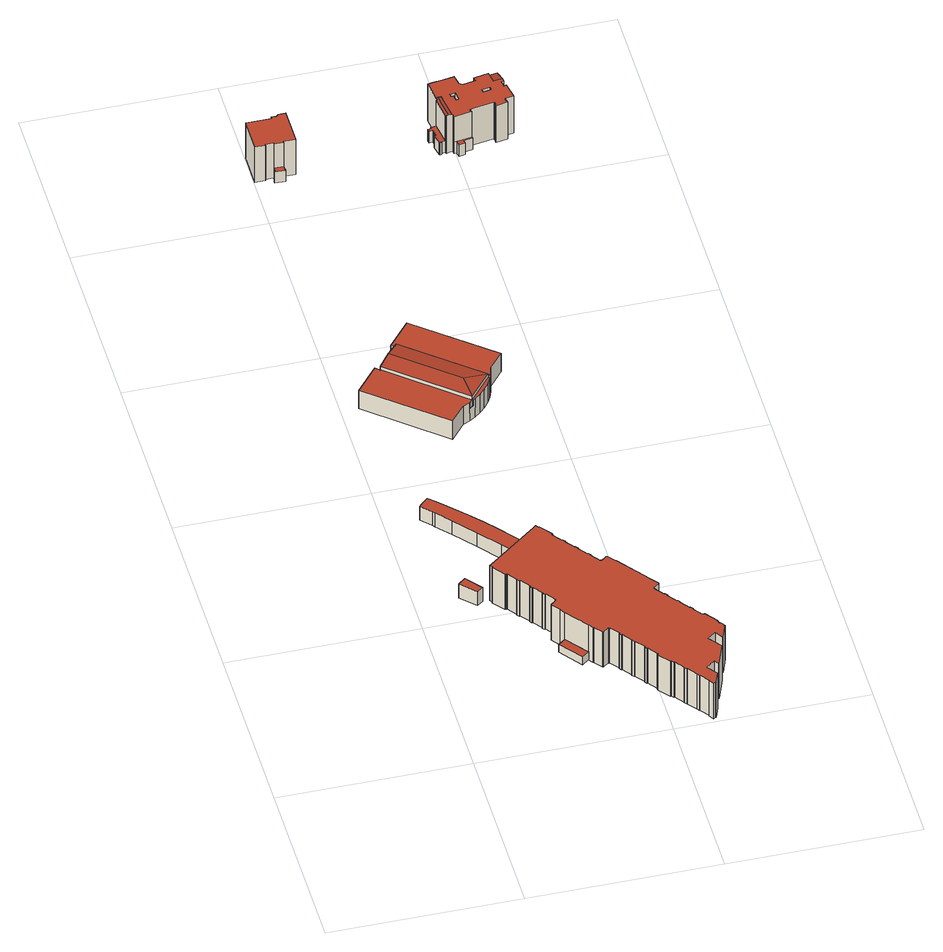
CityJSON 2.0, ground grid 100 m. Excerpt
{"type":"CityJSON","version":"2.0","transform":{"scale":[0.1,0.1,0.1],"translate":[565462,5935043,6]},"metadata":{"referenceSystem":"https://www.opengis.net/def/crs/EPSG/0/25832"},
"CityObjects":{
"building1":{"type":"Building","attributes":{"Gemeindeschluessel":"02000000","Geometrietyp2DReferenz":"3000","function":"31001_2600","roofType":"1000","measuredHeight":9,"storeysAboveGround":1},"geometry":[{"type":"MultiSurface","lod":"2","boundaries":[[[0,1,2,3,4]],[[5,6,7,8,9]],[[9,8,1,0]],[[8,7,2,1]],[[7,6,3,2]],[[6,5,4,3]],[[5,9,0,4]]],"semantics":{"surfaces":[{"type":"GroundSurface"},{"type":"RoofSurface"},{"type":"WallSurface"}],"values":[0,1,2,2,2,2,2]}}]},
"building2":{"type":"Building","attributes":{"Gemeindeschluessel":"02000000","Geometrietyp2DReferenz":"3000","function":"51009_1610","roofType":"1000","measuredHeight":9},"geometry":[{"type":"MultiSurface","lod":"2","boundaries":[[[10,11,12,13,14,15,16,17,18,19,20,21,22,23,24,25,26,27]],[[28,29,30,31,32,33,34,35,36,37,38,39,40,41,42,43,44,45]],[[45,44,11,10]],[[44,43,12,11]],[[43,42,13,12]],[[42,41,14,13]],[[41,40,15,14]],[[40,39,16,15]],[[39,38,17,16]],[[38,37,18,17]],[[37,36,19,18]],[[36,35,20,19]],[[35,34,21,20]],[[34,33,22,21]],[[33,32,23,22]],[[32,31,24,23]],[[31,30,25,24]],[[30,29,26,25]],[[29,28,27,26]],[[28,45,10,27]]],"semantics":{"surfaces":[{"type":"GroundSurface"},{"type":"RoofSurface"},{"type":"WallSurface"}],"values":[0,1,2,2,2,2,2,2,2,2,2,2,2,2,2,2,2,2,2,2]}}]},
"building3":{"type":"Building","attributes":{"Gemeindeschluessel":"02000000","Geometrietyp2DReferenz":"3000","function":"51009_1610","roofType":"1000","measuredHeight":5.03},"geometry":[{"type":"MultiSurface","lod":"2","boundaries":[[[46,47,48,49]],[[50,51,52,53]],[[50,49,48,51]],[[51,48,47,52]],[[52,47,46,53]],[[53,46,49,50]]],"semantics":{"surfaces":[{"type":"RoofSurface"},{"type":"GroundSurface"},{"type":"WallSurface"}],"values":[0,1,2,2,2,2]}}]},
"building4":{"type":"Building","attributes":{"Gemeindeschluessel":"02000000","Geometrietyp2DReferenz":"3000","function":"31001_3091","roofType":"1000","measuredHeight":23.09,"storeysAboveGround":2},"geometry":[{"type":"MultiSurface","lod":"2","boundaries":[[[54,55,56,57,58,59,60,61,62,63,64,65,66,67,68,69,70,71,72,73,74,75,76,77,78,79,80,81,82,83,84,85,86,87,88,89,90,91,92,93,94,95,96,97,98,99,100,101,102,103,104,105,106,107,108,109,110,111,112,113,114,115,116,117,118,119,120,121,122,123,124,125,126,127,128,129,130,131,132,133,134,135,136,137,138,139,140,141,142,143,144,145,146,147,148,149,150,151,152,153,154,155,156,157,158,159,160,161,162,163,164,165,166,167,168,169,170,171,172,173,174,175,176,177,178,179,180,181,182,183,184,185,186,187,188,189,190,191,192,193,194,195,196,197,198,199,200,201,202,203]],[[204,205,206,207,208,209,210,211,212,213,214,215,216,217,218,219,220,221,222,223,224,225,226,227,228,229,230,231,232,233,234,235,236,237,238,239,240,241,242,243,244,245,246,247,248,249,250,251,252,253,254,255,256,257,258,259,260,261,262,263,264,265,266,267,268,269,270,271,272,273,274,275,276,277,278,279,280,281,282,283,284,285,286,287,288,289,290,291,292,293,294,295,296,297,298,299,300,301,302,303,304,305,306,307,308,309,310,311,312,313,314,315,316,317,318,319,320,321,322,323,324,325,326,327,328,329,330,331,332,333,334,335,336,337,338,339,340,341,342,343,344,345,346,347,348,349,350,351,352,353]],[[353,352,55,54]],[[352,351,56,55]],[[351,350,57,56]],[[350,349,58,57]],[[349,348,59,58]],[[348,347,60,59]],[[347,346,61,60]],[[346,345,62,61]],[[345,344,63,62]],[[344,343,64,63]],[[343,342,65,64]],[[342,341,66,65]],[[341,340,67,66]],[[340,339,68,67]],[[339,338,69,68]],[[338,337,70,69]],[[337,336,71,70]],[[336,335,72,71]],[[335,334,73,72]],[[334,333,74,73]],[[333,332,75,74]],[[332,331,76,75]],[[331,330,77,76]],[[330,329,78,77]],[[329,328,79,78]],[[328,327,80,79]],[[327,326,81,80]],[[326,325,82,81]],[[325,324,83,82]],[[324,323,84,83]],[[323,322,85,84]],[[322,321,86,85]],[[321,320,87,86]],[[320,319,88,87]],[[319,318,89,88]],[[318,317,90,89]],[[317,316,91,90]],[[316,315,92,91]],[[315,314,93,92]],[[314,313,94,93]],[[313,312,95,94]],[[312,311,96,95]],[[311,310,97,96]],[[310,309,98,97]],[[309,308,99,98]],[[308,307,100,99]],[[307,306,101,100]],[[306,305,102,101]],[[305,304,103,102]],[[304,303,104,103]],[[303,302,105,104]],[[302,301,106,105]],[[301,300,107,106]],[[300,299,108,107]],[[299,298,109,108]],[[298,297,110,109]],[[297,296,111,110]],[[296,295,112,111]],[[295,294,113,112]],[[294,293,114,113]],[[293,292,115,114]],[[292,291,116,115]],[[291,290,117,116]],[[290,289,118,117]],[[289,288,119,118]],[[288,287,120,119]],[[287,286,121,120]],[[286,285,122,121]],[[285,284,123,122]],[[284,283,124,123]],[[283,282,125,124]],[[282,281,126,125]],[[281,280,127,126]],[[280,279,128,127]],[[279,278,129,128]],[[278,277,130,129]],[[277,276,131,130]],[[276,275,132,131]],[[275,274,133,132]],[[274,273,134,133]],[[273,272,135,134]],[[272,271,136,135]],[[271,270,137,136]],[[270,269,138,137]],[[269,268,139,138]],[[268,267,140,139]],[[267,266,141,140]],[[266,265,142,141]],[[265,264,143,142]],[[264,263,144,143]],[[263,262,145,144]],[[262,261,146,145]],[[261,260,147,146]],[[260,259,148,147]],[[259,258,149,148]],[[258,257,150,149]],[[257,256,151,150]],[[256,255,152,151]],[[255,254,153,152]],[[254,253,154,153]],[[253,252,155,154]],[[252,251,156,155]],[[251,250,157,156]],[[250,249,158,157]],[[249,248,159,158]],[[248,247,160,159]],[[247,246,161,160]],[[246,245,162,161]],[[245,244,163,162]],[[244,243,164,163]],[[243,242,165,164]],[[242,241,166,165]],[[241,240,167,166]],[[240,239,168,167]],[[239,238,169,168]],[[238,237,170,169]],[[237,236,171,170]],[[236,235,172,171]],[[235,234,173,172]],[[234,233,174,173]],[[233,232,175,174]],[[232,231,176,175]],[[231,230,177,176]],[[230,229,178,177]],[[229,228,179,178]],[[228,227,180,179]],[[227,226,181,180]],[[226,225,182,181]],[[225,224,183,182]],[[224,223,184,183]],[[223,222,185,184]],[[222,221,186,185]],[[221,220,187,186]],[[220,219,188,187]],[[219,218,189,188]],[[218,217,190,189]],[[217,216,191,190]],[[216,215,192,191]],[[215,214,193,192]],[[214,213,194,193]],[[213,212,195,194]],[[212,211,196,195]],[[211,210,197,196]],[[210,209,198,197]],[[209,208,199,198]],[[208,207,200,199]],[[207,206,201,200]],[[206,205,202,201]],[[205,204,203,202]],[[204,353,54,203]]],"semantics":{"surfaces":[{"type":"GroundSurface"},{"type":"RoofSurface"},{"type":"WallSurface"}],"values":[0,1,2,2,2,2,2,2,2,2,2,2,2,2,2,2,2,2,2,2,2,2,2,2,2,2,2,2,2,2,2,2,2,2,2,2,2,2,2,2,2,2,2,2,2,2,2,2,2,2,2,2,2,2,2,2,2,2,2,2,2,2,2,2,2,2,2,2,2,2,2,2,2,2,2,2,2,2,2,2,2,2,2,2,2,2,2,2,2,2,2,2,2,2,2,2,2,2,2,2,2,2,2,2,2,2,2,2,2,2,2,2,2,2,2,2,2,2,2,2,2,2,2,2,2,2,2,2,2,2,2,2,2,2,2,2,2,2,2,2,2,2,2,2,2,2,2,2,2,2,2,2]}}]},
"building5":{"type":"Building","attributes":{"Gemeindeschluessel":"02000000","Geometrietyp2DReferenz":"3000","function":"31001_3020","roofType":"1000","measuredHeight":15.15,"storeysAboveGround":3},"geometry":[{"type":"MultiSurface","lod":"2","boundaries":[[[354,355,356,357]],[[355,358,359,360,361,356]],[[354,358,355]],[[362,363,364]],[[365,366,367,368]],[[369,370,371]],[[372,373,374,375]],[[370,376,377,371]],[[378,379,380,381]],[[381,380,382,383]],[[365,360,359,384,366]],[[366,384,385,367]],[[386,387,388,389]],[[363,390,391,364]],[[392,358,354,393]],[[394,395,396,397]],[[397,396,398,399]],[[386,389,400,394,397,399,401,378,381,383,372,375,402,403,404,405,406]],[[407,408,385,384,391,390,388,387]],[[403,402,409,410,357,356,361]],[[378,401,411,412,369,371,377,379]],[[408,407,406,405]],[[400,389,388,390,363,362,413,414]],[[411,401,399,398]],[[395,394,400,414]],[[407,387,386,406]],[[405,404,368,367,385,408]],[[358,392,413,362,364,391,384,359]],[[404,403,361,360,365,368]],[[376,370,369,412,393,354,357,410]],[[373,372,383,382]],[[409,402,375,374]],[[395,414,413,392,393,412,411,398,396]],[[409,374,373,382,380,379,377,376,410]]],"semantics":{"surfaces":[{"type":"RoofSurface"},{"type":"WallSurface"},{"type":"GroundSurface"}],"values":[0,0,0,0,0,0,1,1,1,1,1,1,1,1,1,1,1,2,0,1,1,1,1,1,1,1,1,1,1,1,1,1,0,0]}}]},
"building6":{"type":"Building","attributes":{"Gemeindeschluessel":"02000000","Geometrietyp2DReferenz":"3000","function":"51009_1610","roofType":"3500","measuredHeight":6.07},"geometry":[{"type":"MultiSurface","lod":"2","boundaries":[[[415,416,417,418,419]],[[420,416,415]],[[416,421,417]],[[420,422,423,421,416]],[[424,419,418,425]],[[426,423,422,427]],[[424,425,426,427]],[[426,425,418,417,421,423]],[[424,427,422,420,415,419]]],"semantics":{"surfaces":[{"type":"RoofSurface"},{"type":"WallSurface"},{"type":"GroundSurface"}],"values":[0,0,0,0,1,1,2,1,1]}}]},
"building7":{"type":"Building","attributes":{"Gemeindeschluessel":"02000000","Geometrietyp2DReferenz":"3000","function":"31001_1120","roofType":"1000","measuredHeight":23.14,"storeysAboveGround":5},"geometry":[{"type":"MultiSurface","lod":"2","boundaries":[[[428,429,430,431]],[[432,433,434,435]],[[435,434,429,428]],[[436,437,438,439]],[[439,438,440,441]],[[442,443,444,445]],[[446,447,448,449]],[[450,451,452,453]],[[453,452,454,455]],[[455,454,456,457]],[[457,456,458,459]],[[460,461,462,463]],[[464,436,439,441,460,463,465,466,432,435,428,431,442,445,450,453,455,457,459]],[[467,448,447,468,458,456,454,452,451,444,443,430,429,434,433]],[[458,468,464,459]],[[444,451,450,445]],[[461,460,441,440]],[[436,464,468,447,446,437]],[[466,465,469,449,448,467]],[[469,465,463,462]],[[467,433,432,466]],[[430,443,442,431]],[[469,462,461,440,438,437,446,449]]],"semantics":{"surfaces":[{"type":"WallSurface"},{"type":"GroundSurface"},{"type":"RoofSurface"}],"values":[0,0,0,0,0,0,0,0,0,0,0,0,1,2,0,0,0,0,0,0,0,0,2]}}]},
"building8":{"type":"Building","attributes":{"Gemeindeschluessel":"02000000","Geometrietyp2DReferenz":"3000","function":"31001_3020","roofType":"1000","measuredHeight":24.75,"storeysAboveGround":5},"geometry":[{"type":"MultiSurface","lod":"2","boundaries":[[[470,471,472,473,474,475]],[[476,477,478,479]],[[479,478,480,481]],[[482,483,484,485]],[[485,484,486,487]],[[487,486,488,489]],[[489,488,490,491]],[[491,490,492,493]],[[493,492,494,495]],[[495,494,496,497]],[[497,496,498,499]],[[499,498,500,501]],[[501,500,502,503]],[[504,505,506,507]],[[507,506,508,509]],[[509,508,510,511]],[[512,513,514,515]],[[516,517,518,519]],[[519,518,520,521]],[[521,520,522,523]],[[523,522,524,525]],[[526,527,528,529]],[[530,531,532,533]],[[533,532,534,535]],[[535,534,536,537]],[[537,536,538,539]],[[540,541,542,543]],[[543,542,544,545]],[[475,546,470]],[[547,548,549,550]],[[550,549,551,552]],[[552,551,553,554]],[[554,553,555,556]],[[557,558,559,560]],[[560,559,561,562]],[[562,561,563,564]],[[564,563,565,566]],[[567,474,473,568]],[[569,472,471,570]],[[570,471,470]],[[571,572,573,574]],[[575,576,577,578]],[[578,577,579,580]],[[581,582,583,584]],[[585,586,587,588,589,590,591,592,593,594]],[[595,547,550,552,554,556,596,581,584,597,557,560,562,564,566,598,599,530,533,535,537,539,600,601,602,516,519,521,523,525,603,604,605,504,507,509,511,606,482,485,487,489,491,493,495,497,499,501,503,607,476,479,481,608,609,610,611,612,594,593,592,591,590,613,614,615,616,540,543,545,617,618,567,568,619,571,574,620,575,578,580],[621,622,623,624,625,626,627,628],[629,630,631,512,515,632,633,634,526,529]],[[635,636,637,638,639,640,641,642,643,644,645,538,536,534,532,531,646,647,565,563,561,559,558,648,583,582,649,555,553,551,549,548,650,579,577,576,651,573,572,569,570,470,546,652,544,542,541,653,654,655,656,589,588,587,586,585],[657,658,659,528,527,660,661,662,514,513],[663,664,665,666,667,668,669,670]],[[612,611,610,609,671,672,637,636,635,585,594]],[[504,605,604,603,642,641,673,674,505]],[[656,655,654,615,614,613,590,589]],[[530,599,598,566,565,647,646,531]],[[544,652,546,475,474,567,618,617,545]],[[624,623,622,664,663,670]],[[651,576,575,620,574,573]],[[569,572,571,619,568,473,472]],[[597,584,583,648,558,557]],[[649,582,581,596,556,555]],[[547,595,580,579,650,548]],[[621,628,666,665,664,622]],[[668,667,666,628,627,626]],[[669,668,626,625,624,670]],[[645,675,676,601,600,539,538]],[[660,527,526,634,633,661]],[[629,529,528,659,658,630]],[[653,541,540,616,615,654]],[[516,602,601,676,677,517]],[[525,524,643,642,603]],[[524,678,675,645,644,643]],[[514,662,661,633,632,515]],[[512,631,630,658,657,513]],[[679,673,641,640,639,680]],[[681,682,683,684,685,686]],[[672,687,680,639,638,637]],[[682,483,482,606,511,510,683]],[[607,503,502,688,477,476]],[[480,686,685,671,609,608,481]],[[522,520,518,517,677,676,675,678,524]],[[689,674,673,679,680,687]],[[684,683,510,508,506,505,674,689,687,672,671,685]],[[688,502,500,498,496,494,492,490,488,486,484,483,682,681,686,480,478,477]]],"semantics":{"surfaces":[{"type":"RoofSurface"},{"type":"WallSurface"},{"type":"GroundSurface"}],"values":[0,1,1,1,1,1,1,1,1,1,1,1,1,1,1,1,1,1,1,1,1,1,1,1,1,1,1,1,1,1,1,1,1,1,1,1,1,1,1,1,1,1,1,1,1,2,0,1,1,1,1,1,1,1,1,1,1,1,1,1,1,1,1,1,1,1,1,1,1,1,1,1,1,1,1,1,0,0,0,0]}}]}
},
"vertices":[
[324,1097,27],[294,1074,27],[218,1151,27],[219,1152,27],[258,1182,27],[258,1182,117],[219,1152,117],[218,1151,117],[294,1074,117],[324,1097,117],
[604,1286,81],[537,1234,81],[475,1313,81],[382,1428,81],[287,1541,81],[220,1615,81],[210,1627,81],[159,1681,81],[173,1695,81],[195,1715,81],[208,1728,81],[243,1695,81],[262,1676,81],[310,1627,81],[371,1564,81],[430,1499,81],[487,1433,81],[542,1365,81],[542,1365,171],[487,1433,171],[430,1499,171],[371,1564,171],[310,1627,171],[262,1676,171],[243,1695,171],[208,1728,171],[195,1715,171],[173,1695,171],[159,1681,171],[210,1627,171],[220,1615,171],[287,1541,171],[382,1428,171],[475,1313,171],[537,1234,171],[604,1286,171],
[683,537,76],[720,566,76],[631,682,76],[593,653,76],[593,653,26],[631,682,26],[720,566,26],[683,537,26],
[647,1320,23],[658,1305,23],[662,1308,23],[712,1244,23],[708,1241,23],[711,1238,23],[708,1235,23],[746,1186,23],[749,1188,23],[759,1176,23],[756,1173,23],[794,1124,23],[797,1126,23],[807,1113,23],[804,1111,23],[842,1062,23],[845,1064,23],[855,1052,23],[852,1049,23],[890,1000,23],[893,1002,23],[896,998,23],[925,1021,23],[926,1021,23],[930,1020,23],[930,1021,23],[964,978,23],[965,979,23],[1091,816,23],[1090,815,23],[1123,773,23],[1122,772,23],[1122,768,23],[1093,745,23],[1096,741,23],[1093,739,23],[1131,689,23],[1134,692,23],[1144,679,23],[1141,677,23],[1179,627,23],[1182,630,23],[1192,617,23],[1189,615,23],[1227,565,23],[1230,568,23],[1240,555,23],[1237,553,23],[1275,503,23],[1278,506,23],[1281,502,23],[1285,505,23],[1335,441,23],[1331,438,23],[1341,424,23],[1338,421,23],[1340,419,23],[1344,422,23],[1362,399,23],[1355,394,23],[1356,393,23],[1358,392,23],[1356,384,23],[1331,317,23],[1327,318,23],[1301,361,23],[1258,328,23],[1307,265,23],[1311,263,23],[1265,141,23],[1262,142,23],[1246,166,23],[1199,130,23],[1239,79,23],[1242,78,23],[1218,14,23],[1218,13,23],[1213,14,23],[1204,7,23],[1186,31,23],[1191,34,23],[1154,81,23],[1153,81,23],[1142,94,23],[1143,95,23],[1106,143,23],[1105,142,23],[1095,156,23],[1096,156,23],[1059,204,23],[1056,201,23],[1045,215,23],[1041,212,23],[991,276,23],[995,279,23],[992,283,23],[995,286,23],[957,335,23],[954,333,23],[944,345,23],[947,348,23],[909,397,23],[906,395,23],[896,407,23],[899,410,23],[861,459,23],[858,457,23],[848,470,23],[851,472,23],[813,521,23],[810,519,23],[807,523,23],[778,500,23],[777,500,23],[773,501,23],[773,500,23],[740,543,23],[738,542,23],[720,566,23],[631,682,23],[612,705,23],[614,706,23],[580,749,23],[581,749,23],[581,753,23],[581,754,23],[610,776,23],[607,780,23],[611,782,23],[572,832,23],[569,829,23],[559,842,23],[563,844,23],[524,894,23],[521,891,23],[511,904,23],[515,906,23],[476,956,23],[473,953,23],[463,966,23],[466,969,23],[428,1018,23],[425,1015,23],[422,1019,23],[418,1016,23],[368,1080,23],[372,1084,23],[361,1098,23],[372,1106,23],[636,1311,23],[636,1311,254],[372,1106,254],[361,1098,254],[372,1084,254],[368,1080,254],[418,1016,254],[422,1019,254],[425,1015,254],[428,1018,254],[466,969,254],[463,966,254],[473,953,254],[476,956,254],[515,906,254],[511,904,254],[521,891,254],[524,894,254],[563,844,254],[559,842,254],[569,829,254],[572,832,254],[611,782,254],[607,780,254],[610,776,254],[581,754,254],[581,753,254],[581,749,254],[580,749,254],[614,706,254],[612,705,254],[631,682,254],[720,566,254],[738,542,254],[740,543,254],[773,500,254],[773,501,254],[777,500,254],[778,500,254],[807,523,254],[810,519,254],[813,521,254],[851,472,254],[848,470,254],[858,457,254],[861,459,254],[899,410,254],[896,407,254],[906,395,254],[909,397,254],[947,348,254],[944,345,254],[954,333,254],[957,335,254],[995,286,254],[992,283,254],[995,279,254],[991,276,254],[1041,212,254],[1045,215,254],[1056,201,254],[1059,204,254],[1096,156,254],[1095,156,254],[1105,142,254],[1106,143,254],[1143,95,254],[1142,94,254],[1153,81,254],[1154,81,254],[1191,34,254],[1186,31,254],[1204,7,254],[1213,14,254],[1218,13,254],[1218,14,254],[1242,78,254],[1239,79,254],[1199,130,254],[1246,166,254],[1262,142,254],[1265,141,254],[1311,263,254],[1307,265,254],[1258,328,254],[1301,361,254],[1327,318,254],[1331,317,254],[1356,384,254],[1358,392,254],[1356,393,254],[1355,394,254],[1362,399,254],[1344,422,254],[1340,419,254],[1338,421,254],[1341,424,254],[1331,438,254],[1335,441,254],[1285,505,254],[1281,502,254],[1278,506,254],[1275,503,254],[1237,553,254],[1240,555,254],[1230,568,254],[1227,565,254],[1189,615,254],[1192,617,254],[1182,630,254],[1179,627,254],[1141,677,254],[1144,679,254],[1134,692,254],[1131,689,254],[1093,739,254],[1096,741,254],[1093,745,254],[1122,768,254],[1122,772,254],[1123,773,254],[1090,815,254],[1091,816,254],[965,979,254],[964,978,254],[930,1021,254],[930,1020,254],[926,1021,254],[925,1021,254],[896,998,254],[893,1002,254],[890,1000,254],[852,1049,254],[855,1052,254],[845,1064,254],[842,1062,254],[804,1111,254],[807,1113,254],[797,1126,254],[794,1124,254],[756,1173,254],[759,1176,254],[749,1188,254],[746,1186,254],[708,1235,254],[711,1238,254],[708,1241,254],[712,1244,254],[662,1308,254],[658,1305,254],[647,1320,254],
[601,2381,170],[590,2509,183],[281,2769,183],[223,2700,170],[718,2520,170],[339,2839,170],[338,2838,170],[338,2837,170],[724,2515,111],[733,2538,111],[718,2520,111],[338,2838,111],[339,2839,111],[316,2857,111],[315,2856,111],[608,2376,111],[601,2381,111],[586,2363,111],[84,2581,31],[84,2581,150],[199,2719,150],[199,2719,31],[601,2381,150],[586,2363,150],[584,2362,31],[584,2362,150],[548,2346,150],[548,2346,31],[472,2255,150],[472,2255,31],[339,2839,150],[316,2857,150],[744,2578,31],[744,2578,150],[734,2540,150],[734,2540,31],[733,2538,150],[718,2520,150],[718,2520,151],[601,2381,151],[700,2468,31],[700,2468,151],[676,2436,151],[676,2436,31],[649,2408,151],[649,2408,31],[719,2503,31],[618,2383,31],[222,2699,31],[338,2837,31],[315,2856,31],[431,2994,31],[819,2668,31],[819,2668,150],[431,2994,150],[222,2699,150],[223,2700,150],[618,2383,151],[608,2376,151],[724,2515,151],[719,2503,151],
[983,955,65],[1046,912,85],[1021,984,65],[1020,985,65],[983,956,65],[1072,840,65],[1110,870,65],[1073,840,65],[1110,869,65],[983,956,24],[1020,985,24],[1110,869,24],[1073,840,24],
[2,4298,13],[2,4298,245],[4,4477,245],[4,4477,13],[56,4304,13],[56,4304,245],[56,4297,245],[56,4297,13],[147,4276,13],[147,4276,86],[149,4276,86],[149,4276,13],[149,4267,86],[149,4267,13],[134,4477,13],[134,4477,245],[134,4487,245],[134,4487,13],[147,4297,86],[147,4297,245],[99,4296,245],[99,4296,86],[160,4487,13],[160,4487,245],[171,4498,245],[171,4498,13],[208,4498,245],[208,4498,13],[209,4410,245],[209,4410,13],[209,4302,245],[209,4302,13],[95,4268,13],[95,4268,86],[95,4277,86],[95,4277,13],[147,4303,13],[99,4277,13],[99,4304,13],[99,4304,245],[147,4303,245],[99,4277,86],
[1241,4467,250],[1242,4464,251],[1286,4472,251],[1278,4520,240],[1276,4532,237],[1231,4524,237],[891,4383,8],[891,4383,85],[908,4386,85],[908,4386,8],[907,4392,85],[907,4392,8],[931,4278,8],[931,4278,85],[932,4273,85],[932,4273,8],[925,4272,85],[925,4272,8],[924,4277,85],[924,4277,8],[921,4276,85],[921,4276,8],[911,4331,85],[911,4331,8],[917,4332,85],[917,4332,8],[915,4348,85],[915,4348,8],[916,4349,85],[916,4349,8],[913,4369,85],[913,4369,8],[894,4366,85],[894,4366,8],[959,4274,8],[959,4274,254],[958,4279,254],[958,4279,8],[954,4278,253],[954,4278,8],[953,4282,253],[953,4282,8],[1012,4423,8],[1012,4423,250],[1014,4407,250],[1014,4407,8],[1040,4260,8],[1040,4260,84],[1043,4243,84],[1043,4243,8],[1011,4237,84],[1011,4237,8],[1006,4265,84],[1006,4265,8],[992,4263,84],[992,4263,8],[1032,4379,8],[1032,4379,250],[1047,4382,250],[1047,4382,8],[1081,4296,8],[1081,4296,250],[1082,4291,250],[1082,4291,8],[1079,4290,250],[1079,4290,8],[1081,4279,250],[1081,4279,8],[1084,4280,250],[1084,4280,8],[1091,4479,8],[1091,4479,250],[1159,4491,250],[1159,4491,8],[1155,4511,250],[1155,4511,8],[1231,4524,250],[1265,4328,8],[1265,4328,250],[1266,4324,250],[1266,4324,8],[1263,4323,250],[1263,4323,8],[1265,4313,250],[1265,4313,8],[1268,4313,250],[1268,4313,8],[1207,4302,8],[1207,4302,250],[1210,4303,250],[1210,4303,8],[1208,4314,250],[1208,4314,8],[1205,4313,250],[1205,4313,8],[1204,4317,250],[1204,4317,8],[1276,4532,8],[1278,4520,8],[1286,4472,250],[1242,4464,250],[1290,4452,8],[1290,4452,250],[1276,4449,250],[1276,4449,8],[1281,4420,8],[1281,4420,250],[1295,4422,250],[1295,4422,8],[1310,4336,250],[1310,4336,8],[1270,4301,8],[1270,4301,250],[1209,4290,250],[1209,4290,8],[926,4524,250],[950,4527,250],[1005,4535,250],[1045,4540,250],[1064,4543,250],[1064,4543,8],[1045,4540,8],[1005,4535,8],[950,4527,8],[926,4524,8],[1266,4329,8],[1268,4311,8],[1207,4301,8],[1203,4317,8],[1106,4300,8],[1084,4279,8],[1086,4268,8],[1052,4262,8],[989,4279,8],[985,4279,8],[969,4276,8],[952,4281,8],[894,4368,8],[936,4397,8],[943,4399,8],[941,4412,8],[933,4472,8],[927,4518,8],[1064,4542,8],[1072,4496,8],[1073,4489,8],[1074,4489,8],[1170,4513,8],[1231,4524,8],[1286,4472,8],[1279,4435,8],[1213,4423,8],[1213,4425,8],[1186,4420,8],[1171,4417,8],[1171,4416,8],[1174,4401,8],[1189,4404,8],[1216,4409,8],[1045,4394,8],[1039,4428,8],[1024,4426,8],[1026,4410,8],[1027,4410,8],[1030,4391,8],[927,4518,250],[933,4472,250],[941,4412,250],[950,4413,250],[966,4416,250],[971,4381,250],[985,4279,250],[989,4279,250],[992,4263,250],[1050,4273,250],[1084,4279,250],[1106,4300,250],[1203,4317,250],[1207,4301,250],[1268,4311,250],[1266,4329,250],[1279,4435,250],[1170,4513,250],[1074,4489,250],[1073,4489,250],[1072,4496,250],[1064,4542,250],[1024,4426,250],[1039,4428,250],[1045,4394,250],[1030,4391,250],[1027,4410,250],[1026,4410,250],[1186,4420,250],[1213,4425,250],[1213,4423,250],[1216,4409,250],[1189,4404,250],[1174,4401,250],[1171,4416,250],[1171,4417,250],[943,4399,254],[941,4412,254],[985,4279,253],[969,4276,256],[1084,4279,84],[1086,4268,84],[1052,4262,84],[1050,4273,84],[971,4381,253],[966,4416,253],[939,4376,85],[952,4281,85],[952,4281,253],[939,4376,253],[936,4397,253],[936,4397,85],[950,4413,256],[894,4368,85],[955,4378,256]
]}
